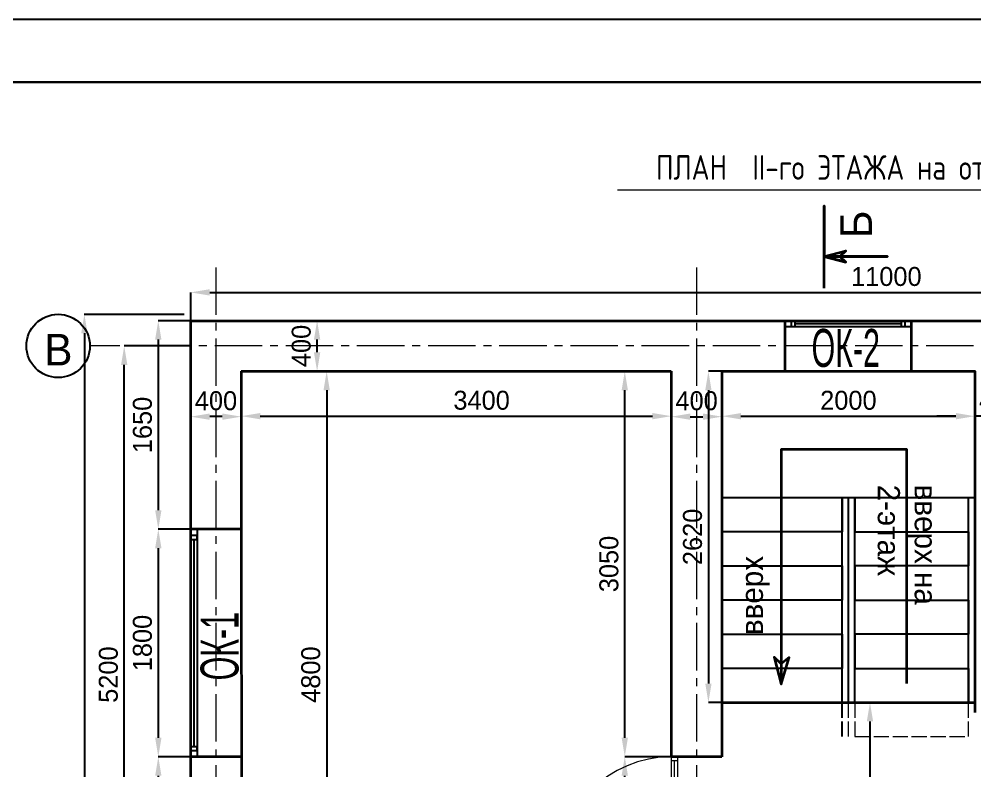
# Model space of a CAD drawing. Header units: millimetres. Extents: x 363119 to 453119, y -246250 to -184425.
# Drawn here: x 436498 to 444055, y -190372 to -184425 of the extents above; entities that cross this region are included whole.
import ezdxf
from ezdxf.enums import TextEntityAlignment as Align

# ---------------------------------------------------------------- set-up
doc = ezdxf.new("R2010")
doc.units = ezdxf.units.MM
doc.linetypes.add('ACAD_ISO02W100', pattern=[15, 12, -3])
doc.linetypes.add('CENTER2', pattern=[1.125, 0.75, -0.125, 0.125, -0.125])
for name, color, linetype in [('0 duvar', 2, 'Continuous'), ('AHSAP KAPI', 152, 'Continuous'), ('AKS', 252, 'CENTER2'), ('Штамп', 222, 'Continuous')]:
    doc.layers.add(name, color=color, linetype=linetype)
doc.layers.add('ahsap', color=222, linetype='Continuous', lineweight=13)
doc.layers.add('Pencere No', color=7, linetype='Continuous', lineweight=13)
doc.styles.add('1', font='ARIALN.TTF', dxfattribs={"width": 0.7})
doc.styles.add('SPDS', font='SPDS.shx')
doc.dimstyles.new('ISO-25', dxfattribs={"dimtxt": 100, "dimasz": 2.5, "dimexe": 1.25, "dimexo": 0.625, "dimtad": 1, "dimdec": 0, "dimtxsty": 'Standard', "dimcen": 2.5, "dimadec": 0, "dimazin": 0, "dimtfac": 1, "dimtdec": 0, "dimtmove": 0, "dimatfit": 3, "dimfxl": 0, "dimarcsym": 0})

# ---------------------------------------------------------------- blocks, each defined once
blk = doc.blocks.new('*D341')
at = {"layer": 'ahsap', "color": 0, "lineweight": -2}
for p, q in [((437854.1, -187010.7), (437328.9, -187010.7)), ((437329.2, -192060.7), (437329.2, -187160.7)), ((437804.1, -192210.7), (437328.9, -192210.7))]:
    blk.add_line(p, q, dxfattribs=at)
at = {"layer": 'ahsap', "color": 0}
for points in [[(437304.2, -187160.7), (437354.2, -187160.7), (437329.2, -187010.7)], [(437304.2, -192060.7), (437354.2, -192060.7), (437329.2, -192210.7)]]:
    blk.add_solid(points, dxfattribs=at)
at = {"layer": 'DEFPOINTS', "color": 0}
for p in [(437329.2, -187010.7), (437854.7, -187010.7), (437804.7, -192210.7)]:
    blk.add_point(p, dxfattribs=at)
at = {"layer": 'ahsap', "color": 0, "insert": (437204.2, -189610.7), "char_height": 150, "attachment_point": 5, "rotation": 90}
blk.add_mtext('5200', dxfattribs=at)
blk = doc.blocks.new('*D370')
at = {"layer": 'ahsap', "color": 0, "lineweight": -2}
for p, q in [((437804.1, -186760.7), (437013.7, -186760.7)), ((437014, -186910.7), (437014, -194710.7)), ((437804.1, -194860.7), (437013.7, -194860.7))]:
    blk.add_line(p, q, dxfattribs=at)
at = {"layer": 'ahsap', "color": 0}
for points in [[(436989, -186910.7), (437039, -186910.7), (437014, -186760.7)], [(436989, -194710.7), (437039, -194710.7), (437014, -194860.7)]]:
    blk.add_solid(points, dxfattribs=at)
at = {"layer": 'DEFPOINTS', "color": 0}
for p in [(437804.7, -186760.7), (437014, -194860.7), (437804.7, -194860.7)]:
    blk.add_point(p, dxfattribs=at)
at = {"layer": 'ahsap', "color": 0, "insert": (436889, -190810.7), "char_height": 150, "attachment_point": 5, "rotation": 90}
blk.add_mtext('8100', dxfattribs=at)
blk = doc.blocks.new('*D342')
at = {"layer": 'ahsap', "color": 0, "lineweight": -2}
for p, q in [((438716.6, -187210.7), (438929.9, -187210.7)), ((438929.7, -187360.7), (438929.7, -191860.7)), ((438355.3, -192010.7), (438929.9, -192010.7))]:
    blk.add_line(p, q, dxfattribs=at)
at = {"layer": 'ahsap', "color": 0}
for points in [[(438904.7, -187360.7), (438954.7, -187360.7), (438929.7, -187210.7)], [(438904.7, -191860.7), (438954.7, -191860.7), (438929.7, -192010.7)]]:
    blk.add_solid(points, dxfattribs=at)
at = {"layer": 'DEFPOINTS', "color": 0}
for p in [(438716, -187210.7), (438354.7, -192010.7), (438929.7, -192010.7)]:
    blk.add_point(p, dxfattribs=at)
at = {"layer": 'ahsap', "color": 0, "insert": (438804.7, -189610.7), "char_height": 150, "attachment_point": 5, "rotation": 90}
blk.add_mtext('4800', dxfattribs=at)
blk = doc.blocks.new('*D343')
at = {"layer": 'ahsap', "color": 0, "lineweight": -2}
for p, q in [((441654.7, -187447.1), (441654.7, -187566.5)), ((438254.7, -187485.9), (438254.7, -187566.5)), ((438404.7, -187566.2), (441504.7, -187566.2))]:
    blk.add_line(p, q, dxfattribs=at)
at = {"layer": 'ahsap', "color": 0}
for points in [[(438404.7, -187541.2), (438404.7, -187591.2), (438254.7, -187566.2)], [(441504.7, -187541.2), (441504.7, -187591.2), (441654.7, -187566.2)]]:
    blk.add_solid(points, dxfattribs=at)
at = {"layer": 'DEFPOINTS', "color": 0}
for p in [(441654.7, -187446.4), (438254.7, -187485.3), (441654.7, -187566.2)]:
    blk.add_point(p, dxfattribs=at)
at = {"layer": 'ahsap', "color": 0, "insert": (440154.7, -187441.2), "char_height": 150, "attachment_point": 5}
blk.add_mtext('3400', dxfattribs=at)
blk = doc.blocks.new('*D372')
at = {"layer": 'ahsap', "color": 0, "lineweight": -2}
for p, q in [((437854.7, -187380.2), (437854.7, -187570.3)), ((438254.7, -187380.2), (438254.7, -187570.3)), ((438104.7, -187570), (438004.7, -187570))]:
    blk.add_line(p, q, dxfattribs=at)
at = {"layer": 'ahsap', "color": 0}
for points in [[(438004.7, -187545), (438004.7, -187595), (437854.7, -187570)], [(438104.7, -187545), (438104.7, -187595), (438254.7, -187570)]]:
    blk.add_solid(points, dxfattribs=at)
at = {"layer": 'DEFPOINTS', "color": 0}
for p in [(437854.7, -187379.5), (438254.7, -187379.5), (437854.7, -187570)]:
    blk.add_point(p, dxfattribs=at)
at = {"layer": 'ahsap', "color": 0, "insert": (438054.7, -187445), "char_height": 150, "attachment_point": 5}
blk.add_mtext('400', dxfattribs=at)
blk = doc.blocks.new('*D373')
at = {"layer": 'ahsap', "color": 0, "lineweight": -2}
for p, q in [((439080, -186810.7), (438854, -186810.7)), ((438854.2, -187060.7), (438854.2, -186960.7)), ((439080, -187210.7), (438854, -187210.7))]:
    blk.add_line(p, q, dxfattribs=at)
at = {"layer": 'ahsap', "color": 0}
for points in [[(438829.2, -186960.7), (438879.2, -186960.7), (438854.2, -186810.7)], [(438829.2, -187060.7), (438879.2, -187060.7), (438854.2, -187210.7)]]:
    blk.add_solid(points, dxfattribs=at)
at = {"layer": 'DEFPOINTS', "color": 0}
for p in [(438854.2, -186810.7), (439080.6, -186810.7), (439080.6, -187210.7)]:
    blk.add_point(p, dxfattribs=at)
at = {"layer": 'ahsap', "color": 0, "insert": (438729.2, -187010.7), "char_height": 150, "attachment_point": 5, "rotation": 90}
blk.add_mtext('400', dxfattribs=at)
blk = doc.blocks.new('*D374')
at = {"layer": 'ahsap', "color": 0, "lineweight": -2}
for p, q in [((441654.7, -187390.9), (441654.7, -187570.5)), ((442054.7, -187390.9), (442054.7, -187570.5)), ((441804.7, -187570.2), (441904.7, -187570.2))]:
    blk.add_line(p, q, dxfattribs=at)
at = {"layer": 'ahsap', "color": 0}
for points in [[(441804.7, -187545.2), (441804.7, -187595.2), (441654.7, -187570.2)], [(441904.7, -187545.2), (441904.7, -187595.2), (442054.7, -187570.2)]]:
    blk.add_solid(points, dxfattribs=at)
at = {"layer": 'DEFPOINTS', "color": 0}
for p in [(441654.7, -187390.3), (442054.7, -187390.3), (442054.7, -187570.2)]:
    blk.add_point(p, dxfattribs=at)
at = {"layer": 'ahsap', "color": 0, "insert": (441854.7, -187445.2), "char_height": 150, "attachment_point": 5}
blk.add_mtext('400', dxfattribs=at)
blk = doc.blocks.new('*D375')
at = {"layer": 'ahsap', "color": 0, "lineweight": -2}
for p, q in [((444054.7, -187363), (444054.7, -187566.7)), ((444454.7, -187414.5), (444454.7, -187566.7)), ((443904.7, -187566.5), (443754.7, -187566.5)), ((444454.7, -187566.5), (444054.7, -187566.5)), ((444604.7, -187566.5), (444754.7, -187566.5))]:
    blk.add_line(p, q, dxfattribs=at)
at = {"layer": 'ahsap', "color": 0}
for points in [[(443904.7, -187541.5), (443904.7, -187591.5), (444054.7, -187566.5)], [(444604.7, -187541.5), (444604.7, -187591.5), (444454.7, -187566.5)]]:
    blk.add_solid(points, dxfattribs=at)
at = {"layer": 'DEFPOINTS', "color": 0}
for p in [(444054.7, -187362.4), (444454.7, -187413.9), (444054.7, -187566.5)]:
    blk.add_point(p, dxfattribs=at)
at = {"layer": 'ahsap', "color": 0, "insert": (444254.7, -187441.5), "char_height": 150, "attachment_point": 5}
blk.add_mtext('400', dxfattribs=at)
blk = doc.blocks.new('*D376')
at = {"layer": 'ahsap', "color": 0, "lineweight": -2}
for p, q in [((442054.7, -187211.3), (442054.7, -187566.7)), ((444054.7, -187211.3), (444054.7, -187566.7)), ((442204.7, -187566.5), (443904.7, -187566.5))]:
    blk.add_line(p, q, dxfattribs=at)
at = {"layer": 'ahsap', "color": 0}
for points in [[(442204.7, -187541.5), (442204.7, -187591.5), (442054.7, -187566.5)], [(443904.7, -187541.5), (443904.7, -187591.5), (444054.7, -187566.5)]]:
    blk.add_solid(points, dxfattribs=at)
at = {"layer": 'DEFPOINTS', "color": 0}
for p in [(442054.7, -187210.7), (444054.7, -187210.7), (444054.7, -187566.5)]:
    blk.add_point(p, dxfattribs=at)
at = {"layer": 'ahsap', "color": 0, "insert": (443054.7, -187441.5), "char_height": 150, "attachment_point": 5}
blk.add_mtext('2000', dxfattribs=at)
blk = doc.blocks.new('*D379')
at = {"layer": 'ahsap', "color": 0, "lineweight": -2}
for p, q in [((442054.1, -187211.3), (441947.6, -187211.3)), ((441947.8, -187361.3), (441947.8, -189681.3)), ((442054.1, -189831.3), (441947.6, -189831.3))]:
    blk.add_line(p, q, dxfattribs=at)
at = {"layer": 'ahsap', "color": 0}
for points in [[(441922.8, -187361.3), (441972.8, -187361.3), (441947.8, -187211.3)], [(441922.8, -189681.3), (441972.8, -189681.3), (441947.8, -189831.3)]]:
    blk.add_solid(points, dxfattribs=at)
at = {"layer": 'DEFPOINTS', "color": 0}
for p in [(442054.7, -187211.3), (441947.8, -189831.3), (442054.7, -189831.3)]:
    blk.add_point(p, dxfattribs=at)
at = {"layer": 'ahsap', "color": 0, "insert": (441822.8, -188521.3), "char_height": 150, "attachment_point": 5, "rotation": 90}
blk.add_mtext('2620', dxfattribs=at)
blk = doc.blocks.new('Дверь 900')
at = {"layer": 'AHSAP KAPI', "lineweight": 5}
for p, q in [((355708.5, -118407.4), (355708.5, -117507.4)), ((356608.5, -118407.4), (355708.5, -118407.4)), ((355738.5, -118432.4), (355738.5, -118407.4)), ((356578.5, -118407.4), (356578.5, -118457.4)), ((356608.5, -118457.4), (355708.5, -118457.4)), ((355738.5, -118432.4), (356578.5, -118432.4)), ((355738.5, -118432.4), (355738.5, -118457.4))]:
    blk.add_line(p, q, dxfattribs=at)
for points in [[(355708.5, -118457.4), (355708.5, -118407.4)], [(356608.5, -118457.4), (356608.5, -118407.4)]]:
    blk.add_lwpolyline(points, dxfattribs=at)
blk.add_arc((355708.5, -118407.4), 900, 0, 90, dxfattribs=at)
blk = doc.blocks.new('*D383')
at = {"layer": 'ahsap', "color": 0, "lineweight": -2}
for p, q in [((441654.1, -190260.3), (441286.4, -190260.3)), ((441286.7, -191010.3), (441286.7, -190410.3)), ((441654.1, -191160.3), (441286.4, -191160.3))]:
    blk.add_line(p, q, dxfattribs=at)
at = {"layer": 'ahsap', "color": 0}
for points in [[(441261.7, -190410.3), (441311.7, -190410.3), (441286.7, -190260.3)], [(441261.7, -191010.3), (441311.7, -191010.3), (441286.7, -191160.3)]]:
    blk.add_solid(points, dxfattribs=at)
at = {"layer": 'DEFPOINTS', "color": 0}
for p in [(441286.7, -190260.3), (441654.7, -190260.3), (441654.7, -191160.3)]:
    blk.add_point(p, dxfattribs=at)
at = {"layer": 'ahsap', "color": 0, "insert": (441161.7, -190710.3), "char_height": 150, "attachment_point": 5, "rotation": 90}
blk.add_mtext('900', dxfattribs=at)
blk = doc.blocks.new('*D384')
at = {"layer": 'ahsap', "color": 0, "lineweight": -2}
for p, q in [((437854.1, -186810.7), (437598.3, -186810.7)), ((437598.5, -186960.7), (437598.5, -188310.7)), ((437854.1, -188460.7), (437598.3, -188460.7))]:
    blk.add_line(p, q, dxfattribs=at)
at = {"layer": 'ahsap', "color": 0}
for points in [[(437573.5, -186960.7), (437623.5, -186960.7), (437598.5, -186810.7)], [(437573.5, -188310.7), (437623.5, -188310.7), (437598.5, -188460.7)]]:
    blk.add_solid(points, dxfattribs=at)
at = {"layer": 'DEFPOINTS', "color": 0}
for p in [(437854.7, -186810.7), (437598.5, -188460.7), (437854.7, -188460.7)]:
    blk.add_point(p, dxfattribs=at)
at = {"layer": 'ahsap', "color": 0, "insert": (437473.5, -187635.7), "char_height": 150, "attachment_point": 5, "rotation": 90}
blk.add_mtext('1650', dxfattribs=at)
blk = doc.blocks.new('*D385')
at = {"layer": 'ahsap', "color": 0, "lineweight": -2}
for p, q in [((437954.1, -188460.7), (437598.3, -188460.7)), ((437598.5, -188610.7), (437598.5, -190110.7)), ((437854.1, -190260.7), (437598.3, -190260.7))]:
    blk.add_line(p, q, dxfattribs=at)
at = {"layer": 'ahsap', "color": 0}
for points in [[(437573.5, -188610.7), (437623.5, -188610.7), (437598.5, -188460.7)], [(437573.5, -190110.7), (437623.5, -190110.7), (437598.5, -190260.7)]]:
    blk.add_solid(points, dxfattribs=at)
at = {"layer": 'DEFPOINTS', "color": 0}
for p in [(437954.7, -188460.7), (437598.5, -190260.7), (437854.7, -190260.7)]:
    blk.add_point(p, dxfattribs=at)
at = {"layer": 'ahsap', "color": 0, "insert": (437473.5, -189360.7), "char_height": 150, "attachment_point": 5, "rotation": 90}
blk.add_mtext('1800', dxfattribs=at)
blk = doc.blocks.new('*D386')
at = {"layer": 'ahsap', "color": 0, "lineweight": -2}
for p, q in [((437954.1, -190260.7), (437598.3, -190260.7)), ((437598.5, -190410.7), (437598.5, -194660.7)), ((437854.1, -194810.7), (437598.3, -194810.7))]:
    blk.add_line(p, q, dxfattribs=at)
at = {"layer": 'ahsap', "color": 0}
for points in [[(437573.5, -190410.7), (437623.5, -190410.7), (437598.5, -190260.7)], [(437573.5, -194660.7), (437623.5, -194660.7), (437598.5, -194810.7)]]:
    blk.add_solid(points, dxfattribs=at)
at = {"layer": 'DEFPOINTS', "color": 0}
for p in [(437954.7, -190260.7), (437598.5, -194810.7), (437854.7, -194810.7)]:
    blk.add_point(p, dxfattribs=at)
at = {"layer": 'ahsap', "color": 0, "insert": (437473.5, -192535.7), "char_height": 150, "attachment_point": 5, "rotation": 90}
blk.add_mtext('4550', dxfattribs=at)
blk = doc.blocks.new('*D353')
at = {"layer": 'ahsap', "color": 0, "lineweight": -2}
for p, q in [((437854.7, -186810.1), (437854.7, -186586.9)), ((438004.7, -186587.1), (448704.7, -186587.1)), ((448854.7, -186810.1), (448854.7, -186586.9))]:
    blk.add_line(p, q, dxfattribs=at)
at = {"layer": 'ahsap', "color": 0}
for points in [[(438004.7, -186562.1), (438004.7, -186612.1), (437854.7, -186587.1)], [(448704.7, -186562.1), (448704.7, -186612.1), (448854.7, -186587.1)]]:
    blk.add_solid(points, dxfattribs=at)
at = {"layer": 'DEFPOINTS', "color": 0}
for p in [(448854.7, -186587.1), (437854.7, -186810.7), (448854.7, -186810.7)]:
    blk.add_point(p, dxfattribs=at)
at = {"layer": 'ahsap', "color": 0, "insert": (443354.7, -186462.1), "char_height": 150, "attachment_point": 5}
blk.add_mtext('11000', dxfattribs=at)
blk = doc.blocks.new('*D387')
at = {"layer": 'ahsap', "color": 0, "lineweight": -2}
for p, q in [((441654.1, -190260.3), (441286.4, -190260.3)), ((441286.7, -191010.3), (441286.7, -190410.3)), ((441653.5, -191160.3), (441286.4, -191160.3))]:
    blk.add_line(p, q, dxfattribs=at)
at = {"layer": 'ahsap', "color": 0}
for points in [[(441261.7, -190410.3), (441311.7, -190410.3), (441286.7, -190260.3)], [(441261.7, -191010.3), (441311.7, -191010.3), (441286.7, -191160.3)]]:
    blk.add_solid(points, dxfattribs=at)
at = {"layer": 'DEFPOINTS', "color": 0}
for p in [(441286.7, -190260.3), (441654.7, -190260.3), (441654.1, -191160.3)]:
    blk.add_point(p, dxfattribs=at)
at = {"layer": 'ahsap', "color": 0, "insert": (441161.7, -190710.3), "char_height": 150, "attachment_point": 5, "rotation": 90}
blk.add_mtext('900', dxfattribs=at)
blk = doc.blocks.new('*D388')
at = {"layer": 'ahsap', "color": 0, "lineweight": -2}
for p, q in [((441654.1, -187210.7), (441286.4, -187210.7)), ((441286.7, -190110.3), (441286.7, -187360.7)), ((441654.1, -190260.3), (441286.4, -190260.3))]:
    blk.add_line(p, q, dxfattribs=at)
at = {"layer": 'ahsap', "color": 0}
for points in [[(441261.7, -187360.7), (441311.7, -187360.7), (441286.7, -187210.7)], [(441261.7, -190110.3), (441311.7, -190110.3), (441286.7, -190260.3)]]:
    blk.add_solid(points, dxfattribs=at)
at = {"layer": 'DEFPOINTS', "color": 0}
for p in [(441286.7, -187210.7), (441654.7, -187210.7), (441654.7, -190260.3)]:
    blk.add_point(p, dxfattribs=at)
at = {"layer": 'ahsap', "color": 0, "insert": (441161.7, -188735.5), "char_height": 150, "attachment_point": 5, "rotation": 90}
blk.add_mtext('3050', dxfattribs=at)
blk = doc.blocks.new('*D399')
at = {"layer": 'ahsap', "color": 0, "lineweight": -2}
for p, q in [((443105.3, -189831.3), (443225.7, -189831.3)), ((443225.4, -189981.3), (443225.4, -194260.7)), ((442454.9, -194410.7), (443225.7, -194410.7))]:
    blk.add_line(p, q, dxfattribs=at)
at = {"layer": 'ahsap', "color": 0}
for points in [[(443200.4, -189981.3), (443250.4, -189981.3), (443225.4, -189831.3)], [(443200.4, -194260.7), (443250.4, -194260.7), (443225.4, -194410.7)]]:
    blk.add_solid(points, dxfattribs=at)
at = {"layer": 'DEFPOINTS', "color": 0}
for p in [(443104.7, -189831.3), (442454.3, -194410.7), (443225.4, -194410.7)]:
    blk.add_point(p, dxfattribs=at)
at = {"layer": 'ahsap', "color": 0, "insert": (443100.4, -192121), "char_height": 150, "attachment_point": 5, "rotation": 90}
blk.add_mtext('4579', dxfattribs=at)
blk = doc.blocks.new('pencere')
at = {"layer": 'AHSAP KAPI'}
for p, q in [((0, 2.5), (0, -2.5)), ((0, 2.5), (100, 2.5)), ((5, 2.5), (5, -2.5)), ((8, 2.5), (8, -2.5)), ((8, 0), (92, 0)), ((92, 2.5), (92, -2.5)), ((95, 2.5), (95, -2.5)), ((100, 2.5), (100, -2.5)), ((0, -2.5), (100, -2.5))]:
    blk.add_line(p, q, dxfattribs=at)

msp = doc.modelspace()

# ---------------------------------------------------------------- linework, layer by layer
at = {"color": 0, "lineweight": 35}
for p, q in [((442554.7, -187210.7), (442554.7, -186810.7)), ((443554.7, -187210.7), (443554.7, -186810.7))]:
    msp.add_line(p, q, dxfattribs=at)
at = {"color": 0}
for p, q in [((443004.7, -189831.3), (443004.7, -188211.3)), ((443054.7, -189831.3), (443054.7, -188211.3)), ((443104.7, -189831.3), (443104.7, -188211.3)), ((444004.7, -189831.3), (444004.7, -188211.3))]:
    msp.add_line(p, q, dxfattribs=at)
at = {"color": 0, "linetype": 'ACAD_ISO02W100', "ltscale": 10}
msp.add_line((443004.7, -190101.3), (443004.7, -189831.3), dxfattribs=at)
at = {"color": 0, "linetype": 'ACAD_ISO02W100', "lineweight": 13, "ltscale": 10}
for p, q in [((443054.7, -190101.3), (443054.7, -189831.3)), ((444004.7, -190101.3), (444004.7, -189831.3))]:
    msp.add_line(p, q, dxfattribs=at)
at = {"color": 0}
for points in [[(444054.7, -187211.3), (444054.7, -188211.3), (442054.7, -188211.3), (442054.7, -187211.3)], [(443004.7, -188211.3), (443004.7, -188481.3), (442054.7, -188481.3), (442054.7, -188751.3), (443004.7, -188751.3), (443004.7, -189021.3), (442054.7, -189021.3), (442054.7, -189291.3), (443004.7, -189291.3), (443004.7, -189561.3), (442054.7, -189561.3), (442054.7, -189831.3), (443004.7, -189831.3)], [(444004.7, -188211.3), (443104.7, -188211.3), (443104.7, -188481.3), (444004.7, -188481.3), (444004.7, -188751.3), (443104.7, -188751.3), (443104.7, -189021.3), (444004.7, -189021.3), (444004.7, -189291.3), (443104.7, -189291.3), (443104.7, -189561.3), (444004.7, -189561.3), (444004.7, -189831.3), (443104.7, -189831.3)]]:
    msp.add_lwpolyline(points, dxfattribs=at)
at = {"color": 0, "lineweight": 35}
msp.add_lwpolyline([(443516.1, -189680.2), (443516.1, -187831), (442522.3, -187831), (442522.3, -189687.4), (442587.6, -189475.2), (442522.3, -189526.3), (442466.7, -189472.3), (442522.3, -189687.4)], dxfattribs=at)
at = {"color": 0, "linetype": 'ACAD_ISO02W100', "lineweight": 13, "ltscale": 10}
msp.add_lwpolyline([(443104.7, -189831.3), (443104.7, -190101.3), (444004.7, -190101.3)], dxfattribs=at)
at = {"layer": 'ahsap', "color": 0}
msp.add_line((441229.5, -185776.2), (445998.8, -185776.2), dxfattribs=at)
at = {"layer": 'ahsap', "color": 0, "lineweight": 35}
msp.add_line((442055.5, -189831.3), (444054.7, -189831.3), dxfattribs=at)
for points in [[(442864.3, -186552.6), (442864.3, -185902.6), (442864.3, -186302.6), (442864.3, -186302.6), (443364.3, -186302.6), (442864.3, -186302.6), (443033.4, -186347.9), (442864.3, -186302.6), (443033.4, -186257.3), (442988.1, -186302.6), (443033.4, -186347.9)], [(437854.7, -186810.7), (448854.7, -186810.7)], [(437854.7, -194810.7), (437854.7, -186810.7)], [(438254.7, -187210.7), (441654.7, -187210.7)], [(438254.7, -187210.7), (438255.3, -192010.7)], [(441654.7, -187210.7), (441654.7, -190260.3)], [(442054.7, -187210.7), (444054.7, -187210.7), (444054.7, -189910.7)], [(442054.7, -187210.7), (444054.7, -187210.7)], [(442054.7, -187210.7), (442054.7, -190260.3)], [(438254.7, -188460.7), (437854.7, -188460.7)], [(438254.7, -190260.7), (437854.7, -190260.7)], [(442054.7, -190260.3), (441654.7, -190260.3)]]:
    msp.add_lwpolyline(points, dxfattribs=at)
at = {"layer": 'AHSAP KAPI'}
msp.add_lwpolyline([(437879.7, -188460.7), (437904.7, -188460.7), (437904.7, -188510.7), (437854.7, -188510.7), (437854.7, -188460.7), (437879.1, -188460.7), (437854.7, -188460.7), (437854.7, -188540.7), (437904.7, -188540.7), (437904.7, -188510.7), (437904.7, -190180.7), (437854.7, -190180.7), (437854.7, -190210.7), (437904.7, -190210.7), (437904.7, -190180.7), (437904.7, -190260.7), (437854.7, -190260.7), (437854.7, -188540.7), (437879.7, -188540.7), (437879.7, -190180.7)], dxfattribs=at)
at = {"layer": 'AKS', "lineweight": 5, "ltscale": 500}
for p, q in [((438054.7, -186389.6), (438054.7, -195977.9)), ((441854.7, -186389.6), (441854.7, -195977.9)), ((449107, -187010.7), (437056.7, -187010.7))]:
    msp.add_line(p, q, dxfattribs=at)
at = {"layer": 'AKS', "color": 0, "linetype": 'Continuous'}
msp.add_circle((436806.7, -187010.7), 250.5, dxfattribs=at)
at = {"layer": 'Штамп', "color": 0}
msp.add_lwpolyline([(453119.3, -214125.1), (432119.3, -214125.1), (432119.3, -184425.1), (453119.3, -184425.1)], close=True, dxfattribs=at)
at = {"layer": 'Штамп', "color": 0, "lineweight": 30}
msp.add_lwpolyline([(434119.3, -213625.1), (434119.3, -184925.1), (452619.3, -184925.1), (452619.3, -213625.1)], dxfattribs=at)

# ---------------------------------------------------------------- block references
at = {"layer": 'ahsap', "rotation": 90.00000000000001}
msp.add_blockref('Дверь 900', (323247.3, -546868.8), dxfattribs=at)
at = {"layer": 'AHSAP KAPI', "xscale": 10, "yscale": 10, "zscale": 10, "rotation": 180}
msp.add_blockref('pencere', (443554.7, -186835.7), dxfattribs=at)

# ---------------------------------------------------------------- texts
at = {"char_height": 175}
for s, width, insert, attachment_point, rotation in [('вверх на 2-этаж', 1358.14, (443753.7, -188108.3), 1, 270), ('вверх', 924.524, (442431.9, -189298.1), 7, 90)]:
    msp.add_mtext_dynamic_manual_height_columns(s, width=width, gutter_width=12.5, heights=[0], dxfattribs=dict(at, insert=insert, attachment_point=attachment_point, rotation=rotation))
at = {"layer": '0 duvar', "color": 0, "ltscale": 0.071429, "style": 'SPDS'}
msp.add_text('ПЛАН  II-го ЭТАЖА на отм.+3,000 ', height=195, dxfattribs=at).set_placement((441533, -185696))
at = {"layer": 'AKS', "color": 0}
msp.add_text('Б', height=250, rotation=90, dxfattribs=at).set_placement((443115.7, -186049), align=Align.MIDDLE)
msp.add_text('В', height=250, dxfattribs=at).set_placement((436808.3, -187040.1), align=Align.MIDDLE)
at = {"layer": 'Pencere No', "color": 0, "style": '1', "width": 0.7}
msp.add_text('ОК-2', height=300, dxfattribs=at).set_placement((442763.4, -187176.3))
at = {"layer": 'Pencere No', "style": '1', "width": 0.7}
msp.add_text('ОК-1', height=300, rotation=90, dxfattribs=at).set_placement((438232.8, -189656))

# ---------------------------------------------------------------- dimensions: what is measured, and where the dimension line sits
at = {"layer": 'ahsap', "color": 0}
for base, p1, p2, picture, middle in [((448854.7, -186587.1), (437854.7, -186810.7), (448854.7, -186810.7), '*D353', (443354.7, -186462.1)), ((444054.7, -187566.5), (442054.7, -187210.7), (444054.7, -187210.7), '*D376', (443054.7, -187441.5))]:
    dim = msp.add_linear_dim(base=base, p1=p1, p2=p2, dimstyle='ISO-25', override={"dimtxt": 150, "dimasz": 150, "dimexe": 0.25, "dimgap": 50, "dimdle": 0.25, "dimfxl": 0.25}, dxfattribs=at)
    dim.commit()
    dim.dimension.update_dxf_attribs({"geometry": picture, "text_midpoint": middle})
for base, p1, p2, picture, middle in [((437014, -194860.7), (437804.7, -186760.7), (437804.7, -194860.7), '*D370', (436889, -190810.7)), ((437598.5, -188460.7), (437854.7, -186810.7), (437854.7, -188460.7), '*D384', (437473.5, -187635.7)), ((437329.2, -187010.7), (437804.7, -192210.7), (437854.7, -187010.7), '*D341', (437204.2, -189610.7)), ((438929.7, -192010.7), (438716, -187210.7), (438354.7, -192010.7), '*D342', (438804.7, -189610.7)), ((441286.7, -187210.7), (441654.7, -190260.3), (441654.7, -187210.7), '*D388', (441161.7, -188735.5)), ((441947.8, -189831.3), (442054.7, -187211.3), (442054.7, -189831.3), '*D379', (441822.8, -188521.3)), ((437598.5, -190260.7), (437954.7, -188460.7), (437854.7, -190260.7), '*D385', (437473.5, -189360.7)), ((443225.4, -194410.7), (443104.7, -189831.3), (442454.3, -194410.7), '*D399', (443100.4, -192121)), ((437598.5, -194810.7), (437954.7, -190260.7), (437854.7, -194810.7), '*D386', (437473.5, -192535.7)), ((441286.7, -190260.3), (441654.7, -191160.3), (441654.7, -190260.3), '*D383', (441161.7, -190710.3)), ((441286.7, -190260.3), (441654.1, -191160.3), (441654.7, -190260.3), '*D387', (441161.7, -190710.3))]:
    dim = msp.add_linear_dim(base=base, p1=p1, p2=p2, angle=90, dimstyle='ISO-25', override={"dimtxt": 150, "dimasz": 150, "dimexe": 0.25, "dimgap": 50, "dimdle": 0.25, "dimfxl": 0.25}, dxfattribs=at)
    dim.commit()
    dim.dimension.update_dxf_attribs({"geometry": picture, "text_midpoint": middle})
dim = msp.add_linear_dim(base=(438854.2, -186810.7), p1=(439080.6, -187210.7), p2=(439080.6, -186810.7), angle=90, dimstyle='ISO-25', override={"dimtxt": 150, "dimasz": 150, "dimexe": 0.25, "dimgap": 50, "dimdle": 0.25, "dimfxl": 0.25}, dxfattribs=at)
dim.commit()
dim.dimension.update_dxf_attribs({"geometry": '*D373', "text_midpoint": (438854.2, -187010.7), "dimtype": 160})
for base, p1, p2, picture, middle in [((437854.7, -187570), (438254.7, -187379.5), (437854.7, -187379.5), '*D372', (438054.7, -187570)), ((441654.7, -187566.2), (438254.7, -187485.3), (441654.7, -187446.4), '*D343', (440154.7, -187566.2)), ((442054.7, -187570.2), (441654.7, -187390.3), (442054.7, -187390.3), '*D374', (441854.7, -187570.2)), ((444054.7, -187566.5), (444454.7, -187413.9), (444054.7, -187362.4), '*D375', (444254.7, -187566.5))]:
    dim = msp.add_linear_dim(base=base, p1=p1, p2=p2, dimstyle='ISO-25', override={"dimtxt": 150, "dimasz": 150, "dimexe": 0.25, "dimgap": 50, "dimdle": 0.25, "dimfxl": 0.25}, dxfattribs=at)
    dim.commit()
    dim.dimension.update_dxf_attribs({"geometry": picture, "text_midpoint": middle, "dimtype": 160})

doc.saveas('drawing.dxf')
